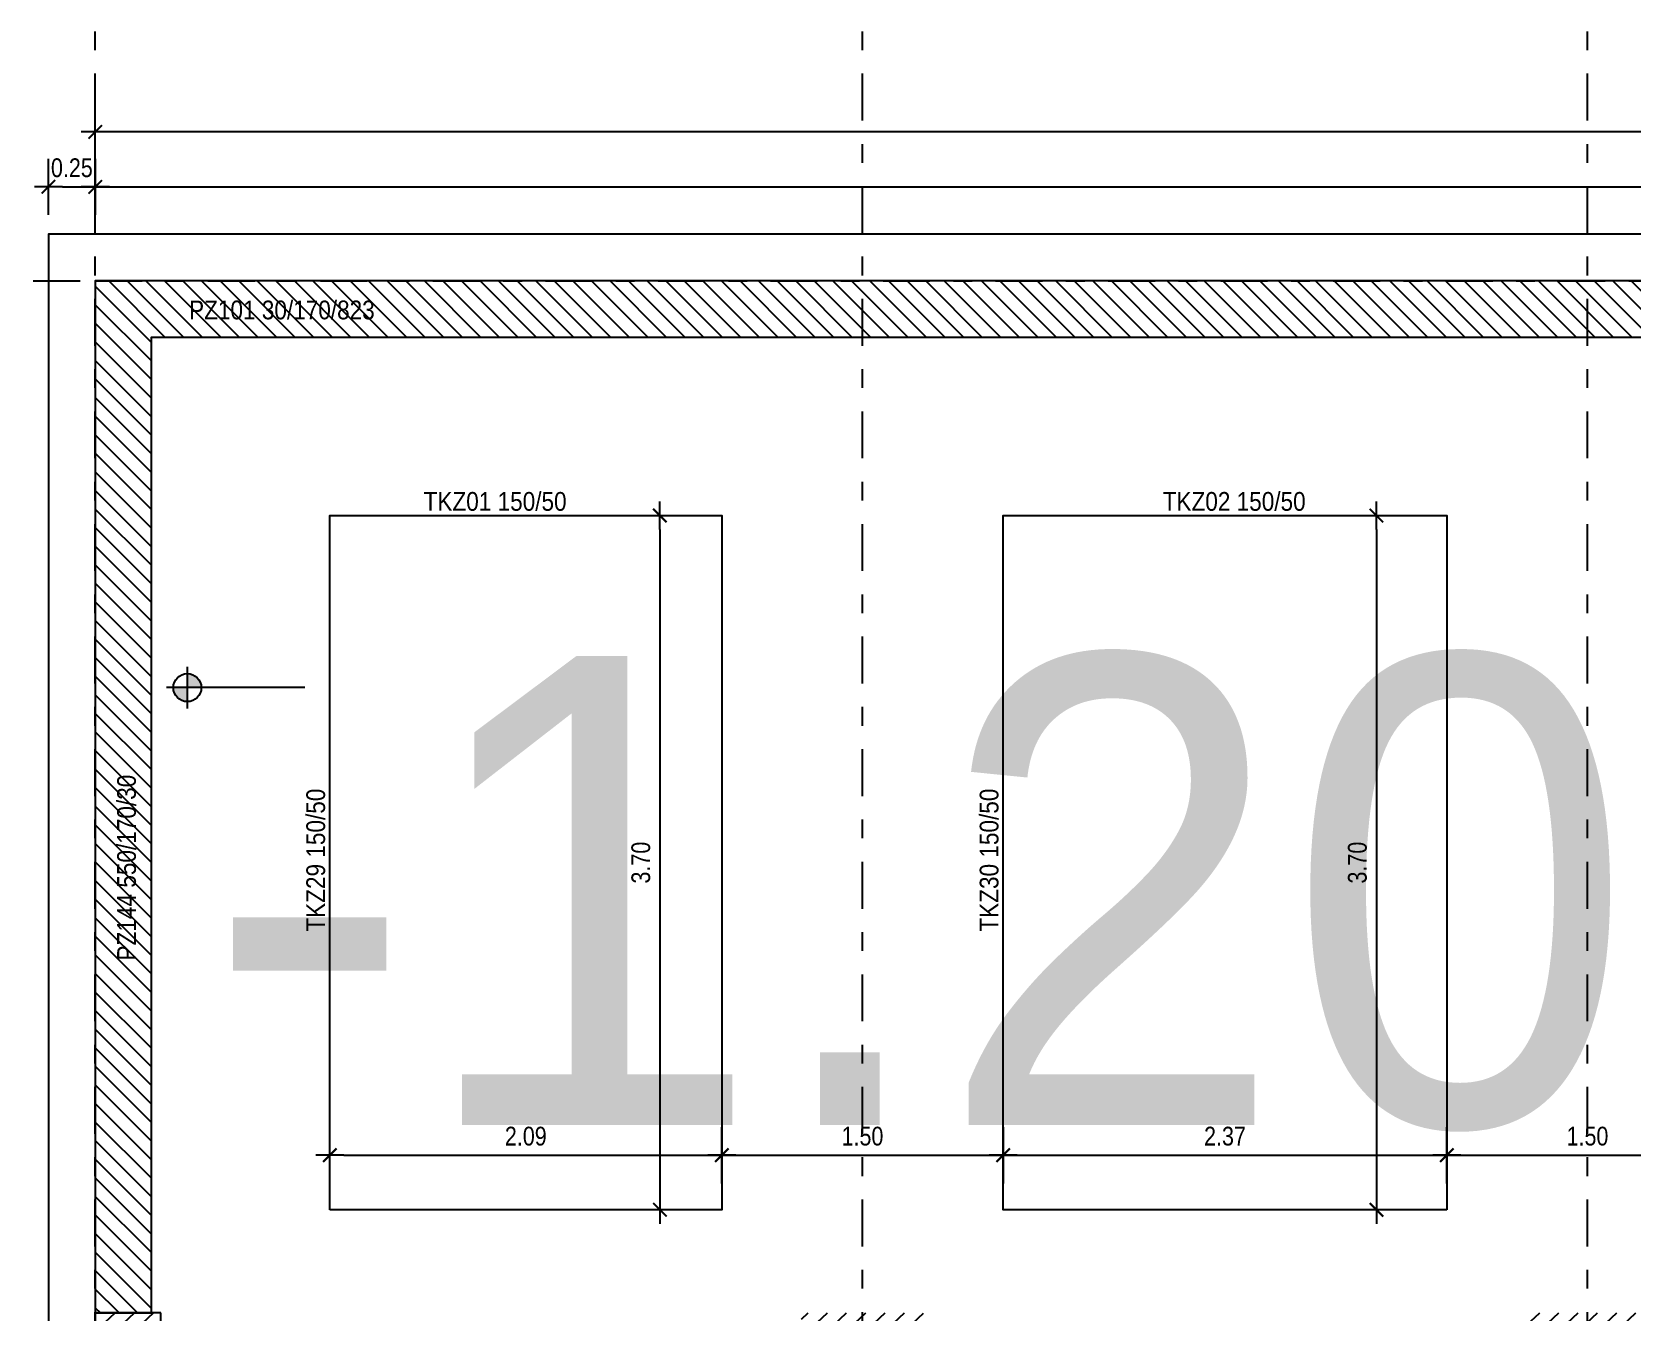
# Model space of a CAD drawing. Header units: metres. Extents: x 419734 to 420376, y 4564732 to 4565123.
# Drawn here: x 419813.39 to 419821.92, y 4565106.87 to 4565113.69 of the extents above; entities that cross this region are included whole.
import ezdxf
from ezdxf.enums import TextEntityAlignment as Align

# ---------------------------------------------------------------- set-up
doc = ezdxf.new("R2018")
doc.units = ezdxf.units.M
doc.linetypes.add('TRATTO-PUNTO', pattern=[1, 0.5, -0.25, 0, -0.25])
doc.layers.get('Defpoints').update_dxf_attribs({"color": 5})
for name, color, linetype in [('07-CARPENTERIA', 2, 'Continuous'), ('SW_ASSI', 7, 'TRATTO-PUNTO'), ('SW_DIM', 33, 'Continuous'), ('SW_MAGRONE', 2, 'Continuous'), ('SW_QUOTE', 1, 'Continuous'), ('SW_SEZIONI_CARPENTERIA', 4, 'Continuous'), ('SW_TRATTEGGIO_252', 252, 'Continuous'), ('SW_TXT_TESTI', 1, 'Continuous')]:
    doc.layers.add(name, color=color, linetype=linetype)
doc.styles.get("Standard").update_dxf_attribs({"font": 'arial.ttf'})
doc.styles.add('SWS', font='ARIALN.TTF')
doc.dimstyles.new('DIM-SW-50_m', dxfattribs={"dimtxt": 0.1, "dimasz": 0.075, "dimexe": 0.125, "dimexo": 0.125, "dimgap": 0.05, "dimtad": 1, "dimzin": 1, "dimdsep": 46, "dimtxsty": 'SWS', "dimblk1": 'D', "dimblk2": 'D', "dimsah": 1, "dimcen": 0.0075, "dimdle": 0.0625, "dimse1": 1, "dimse2": 1, "dimclrd": 256, "dimclre": 256, "dimclrt": 256, "dimazin": 0, "dimtfac": 0.75, "dimtmove": 1, "dimatfit": 3, "dimldrblk": 'D', "dimfxl": 0.125, "dimtvp": 1.5, "dimtolj": 1, "dimtzin": 0, "dimarcsym": 0})

# ---------------------------------------------------------------- blocks, each defined once
blk = doc.blocks.new('D')
for p, q in [((0, 2), (0, -2)), ((-1, 0), (1, 0))]:
    blk.add_line(p, q)
at = {"const_width": 0.141}
blk.add_lwpolyline([(0.48, 0.48), (-0.48, -0.48)], dxfattribs=at)
blk = doc.blocks.new('*D86')
at = {"layer": 'Defpoints', "color": 0, "ltscale": 0.5, "transparency": 16777216}
for p in [(419862.4541, 4565114.8365), (419813.4814, 4565112.6164), (419862.4541, 4565112.6164)]:
    blk.add_point(p, dxfattribs=at)
at = {"layer": 'SW_DIM', "lineweight": -2, "ltscale": 0.5, "transparency": 16777216}
blk.add_line((419813.5564, 4565114.8365), (419862.3791, 4565114.8365), dxfattribs=at)
at = {"layer": 'SW_DIM', "lineweight": -2, "ltscale": 0.5, "transparency": 16777216, "xscale": 0.075, "yscale": 0.075, "zscale": 0.075, "rotation": 180}
blk.add_blockref('D', (419813.4814, 4565114.8365), dxfattribs=at)
at = {"layer": 'SW_DIM', "lineweight": -2, "ltscale": 0.5, "transparency": 16777216, "xscale": 0.075, "yscale": 0.075, "zscale": 0.075}
blk.add_blockref('D', (419862.4541, 4565114.8365), dxfattribs=at)
at = {"layer": 'SW_DIM', "ltscale": 0.5, "transparency": 16777216, "insert": (419837.9677, 4565114.9376), "char_height": 0.1, "attachment_point": 5, "style": 'SWS'}
blk.add_mtext('\\A1;48.97', dxfattribs=at)
blk = doc.blocks.new('*D97')
at = {"layer": 'Defpoints', "color": 0, "ltscale": 0.5, "transparency": 16777216}
for p in [(419813.4814, 4565114.5406), (419813.7314, 4565114.5406), (419813.4814, 4565112.6164)]:
    blk.add_point(p, dxfattribs=at)
at = {"layer": 'SW_DIM', "lineweight": -2, "ltscale": 0.5, "transparency": 16777216}
blk.add_line((419813.6564, 4565114.5406), (419813.5564, 4565114.5406), dxfattribs=at)
at = {"layer": 'SW_DIM', "lineweight": -2, "ltscale": 0.5, "transparency": 16777216, "xscale": 0.075, "yscale": 0.075, "zscale": 0.075, "rotation": 180}
blk.add_blockref('D', (419813.4814, 4565114.5406), dxfattribs=at)
at = {"layer": 'SW_DIM', "lineweight": -2, "ltscale": 0.5, "transparency": 16777216, "xscale": 0.075, "yscale": 0.075, "zscale": 0.075}
blk.add_blockref('D', (419813.7314, 4565114.5406), dxfattribs=at)
at = {"layer": 'SW_DIM', "ltscale": 0.5, "transparency": 16777216, "insert": (419813.6064, 4565114.6417), "char_height": 0.1, "attachment_point": 5, "style": 'SWS'}
blk.add_mtext('\\A1;0.25', dxfattribs=at)
blk = doc.blocks.new('*D112')
at = {"layer": 'Defpoints', "color": 0, "ltscale": 0.5, "transparency": 16777216}
for p in [(419816.844, 4565111.1164), (419816.7413, 4565107.4164), (419816.844, 4565107.4164)]:
    blk.add_point(p, dxfattribs=at)
at = {"layer": 'SW_DIM', "lineweight": -2, "ltscale": 0.5, "transparency": 16777216}
blk.add_line((419816.7413, 4565111.0414), (419816.7413, 4565107.4914), dxfattribs=at)
at = {"layer": 'SW_DIM', "lineweight": -2, "ltscale": 0.5, "transparency": 16777216, "xscale": 0.075, "yscale": 0.075, "zscale": 0.075}
for p, rotation in [((419816.7413, 4565111.1164), 90), ((419816.7413, 4565107.4164), 270)]:
    blk.add_blockref('D', p, dxfattribs=dict(at, rotation=rotation))
at = {"layer": 'SW_DIM', "ltscale": 0.5, "transparency": 16777216, "insert": (419816.6402, 4565109.2664), "char_height": 0.1, "attachment_point": 5, "rotation": 90, "style": 'SWS'}
blk.add_mtext('\\A1;3.70', dxfattribs=at)
blk = doc.blocks.new('*D113')
at = {"layer": 'Defpoints', "color": 0, "ltscale": 0.5, "transparency": 16777216}
for p in [(419820.5802, 4565111.1164), (419820.5615, 4565107.4164), (419820.5802, 4565107.4164)]:
    blk.add_point(p, dxfattribs=at)
at = {"layer": 'SW_DIM', "lineweight": -2, "ltscale": 0.5, "transparency": 16777216}
blk.add_line((419820.5615, 4565111.0414), (419820.5615, 4565107.4914), dxfattribs=at)
at = {"layer": 'SW_DIM', "lineweight": -2, "ltscale": 0.5, "transparency": 16777216, "xscale": 0.075, "yscale": 0.075, "zscale": 0.075}
for p, rotation in [((419820.5615, 4565111.1164), 90), ((419820.5615, 4565107.4164), 270)]:
    blk.add_blockref('D', p, dxfattribs=dict(at, rotation=rotation))
at = {"layer": 'SW_DIM', "ltscale": 0.5, "transparency": 16777216, "insert": (419820.4604, 4565109.2664), "char_height": 0.1, "attachment_point": 5, "rotation": 90, "style": 'SWS'}
blk.add_mtext('\\A1;3.70', dxfattribs=at)
blk = doc.blocks.new('*D129')
at = {"layer": 'Defpoints', "color": 0, "ltscale": 0.5, "transparency": 16777216}
for p in [(419814.9814, 4565107.824), (419817.0715, 4565107.824), (419817.0715, 4565107.7071)]:
    blk.add_point(p, dxfattribs=at)
at = {"layer": 'SW_DIM', "lineweight": -2, "ltscale": 0.5, "transparency": 16777216}
blk.add_line((419815.0564, 4565107.7071), (419816.9965, 4565107.7071), dxfattribs=at)
at = {"layer": 'SW_DIM', "lineweight": -2, "ltscale": 0.5, "transparency": 16777216, "xscale": 0.075, "yscale": 0.075, "zscale": 0.075, "rotation": 180}
blk.add_blockref('D', (419814.9814, 4565107.7071), dxfattribs=at)
at = {"layer": 'SW_DIM', "lineweight": -2, "ltscale": 0.5, "transparency": 16777216, "xscale": 0.075, "yscale": 0.075, "zscale": 0.075}
blk.add_blockref('D', (419817.0715, 4565107.7071), dxfattribs=at)
at = {"layer": 'SW_DIM', "ltscale": 0.5, "transparency": 16777216, "insert": (419816.0265, 4565107.8082), "char_height": 0.1, "attachment_point": 5, "style": 'SWS'}
blk.add_mtext('\\A1;2.09', dxfattribs=at)
blk = doc.blocks.new('*D130')
at = {"layer": 'Defpoints', "color": 0, "ltscale": 0.5, "transparency": 16777216}
for p in [(419817.0715, 4565107.824), (419818.5715, 4565107.7071), (419818.5715, 4565107.7071)]:
    blk.add_point(p, dxfattribs=at)
at = {"layer": 'SW_DIM', "lineweight": -2, "ltscale": 0.5, "transparency": 16777216}
blk.add_line((419817.1465, 4565107.7071), (419818.4965, 4565107.7071), dxfattribs=at)
at = {"layer": 'SW_DIM', "lineweight": -2, "ltscale": 0.5, "transparency": 16777216, "xscale": 0.075, "yscale": 0.075, "zscale": 0.075, "rotation": 180}
blk.add_blockref('D', (419817.0715, 4565107.7071), dxfattribs=at)
at = {"layer": 'SW_DIM', "lineweight": -2, "ltscale": 0.5, "transparency": 16777216, "xscale": 0.075, "yscale": 0.075, "zscale": 0.075}
blk.add_blockref('D', (419818.5715, 4565107.7071), dxfattribs=at)
at = {"layer": 'SW_DIM', "ltscale": 0.5, "transparency": 16777216, "insert": (419817.8215, 4565107.8082), "char_height": 0.1, "attachment_point": 5, "style": 'SWS'}
blk.add_mtext('\\A1;1.50', dxfattribs=at)
blk = doc.blocks.new('*D131')
at = {"layer": 'Defpoints', "color": 0, "ltscale": 0.5, "transparency": 16777216}
for p in [(419818.5715, 4565107.7071), (419820.9367, 4565107.7071), (419820.9367, 4565107.7071)]:
    blk.add_point(p, dxfattribs=at)
at = {"layer": 'SW_DIM', "lineweight": -2, "ltscale": 0.5, "transparency": 16777216}
blk.add_line((419818.6465, 4565107.7071), (419820.8617, 4565107.7071), dxfattribs=at)
at = {"layer": 'SW_DIM', "lineweight": -2, "ltscale": 0.5, "transparency": 16777216, "xscale": 0.075, "yscale": 0.075, "zscale": 0.075, "rotation": 180}
blk.add_blockref('D', (419818.5715, 4565107.7071), dxfattribs=at)
at = {"layer": 'SW_DIM', "lineweight": -2, "ltscale": 0.5, "transparency": 16777216, "xscale": 0.075, "yscale": 0.075, "zscale": 0.075}
blk.add_blockref('D', (419820.9367, 4565107.7071), dxfattribs=at)
at = {"layer": 'SW_DIM', "ltscale": 0.5, "transparency": 16777216, "insert": (419819.7541, 4565107.8082), "char_height": 0.1, "attachment_point": 5, "style": 'SWS'}
blk.add_mtext('\\A1;2.37', dxfattribs=at)
blk = doc.blocks.new('*D132')
at = {"layer": 'Defpoints', "color": 0, "ltscale": 0.5, "transparency": 16777216}
for p in [(419820.9367, 4565107.7071), (419822.4367, 4565107.7071), (419822.4367, 4565107.7071)]:
    blk.add_point(p, dxfattribs=at)
at = {"layer": 'SW_DIM', "lineweight": -2, "ltscale": 0.5, "transparency": 16777216}
blk.add_line((419821.0117, 4565107.7071), (419822.3617, 4565107.7071), dxfattribs=at)
at = {"layer": 'SW_DIM', "lineweight": -2, "ltscale": 0.5, "transparency": 16777216, "xscale": 0.075, "yscale": 0.075, "zscale": 0.075, "rotation": 180}
blk.add_blockref('D', (419820.9367, 4565107.7071), dxfattribs=at)
at = {"layer": 'SW_DIM', "lineweight": -2, "ltscale": 0.5, "transparency": 16777216, "xscale": 0.075, "yscale": 0.075, "zscale": 0.075}
blk.add_blockref('D', (419822.4367, 4565107.7071), dxfattribs=at)
at = {"layer": 'SW_DIM', "ltscale": 0.5, "transparency": 16777216, "insert": (419821.6867, 4565107.8082), "char_height": 0.1, "attachment_point": 5, "style": 'SWS'}
blk.add_mtext('\\A1;1.50', dxfattribs=at)
blk = doc.blocks.new('*D177')
at = {"layer": 'Defpoints', "color": 0, "ltscale": 0.5, "transparency": 16777216}
for p in [(419813.7314, 4565112.8678), (419813.4814, 4565112.6164), (419813.7314, 4565112.3664)]:
    blk.add_point(p, dxfattribs=at)
at = {"layer": 'SW_DIM', "lineweight": -2, "ltscale": 0.5, "transparency": 16777216}
blk.add_line((419813.5564, 4565112.8678), (419813.6564, 4565112.8678), dxfattribs=at)
at = {"layer": 'SW_DIM', "lineweight": -2, "ltscale": 0.5, "transparency": 16777216, "xscale": 0.075, "yscale": 0.075, "zscale": 0.075, "rotation": 180}
blk.add_blockref('D', (419813.4814, 4565112.8678), dxfattribs=at)
at = {"layer": 'SW_DIM', "lineweight": -2, "ltscale": 0.5, "transparency": 16777216, "xscale": 0.075, "yscale": 0.075, "zscale": 0.075}
blk.add_blockref('D', (419813.7314, 4565112.8678), dxfattribs=at)
at = {"layer": 'SW_DIM', "ltscale": 0.5, "transparency": 16777216, "insert": (419813.6064, 4565112.9689), "char_height": 0.1, "attachment_point": 5, "style": 'SWS'}
blk.add_mtext('\\A1;0.25', dxfattribs=at)
blk = doc.blocks.new('*D178')
at = {"layer": 'Defpoints', "color": 0, "transparency": 16777216}
for p in [(419836.8591, 4565112.8678), (419813.7314, 4565112.3664), (419836.8591, 4565112.3664)]:
    blk.add_point(p, dxfattribs=at)
at = {"layer": 'SW_DIM', "lineweight": -2, "transparency": 16777216}
blk.add_line((419813.8064, 4565112.8678), (419836.7841, 4565112.8678), dxfattribs=at)
at = {"layer": 'SW_DIM', "lineweight": -2, "transparency": 16777216, "xscale": 0.075, "yscale": 0.075, "zscale": 0.075, "rotation": 180}
blk.add_blockref('D', (419813.7314, 4565112.8678), dxfattribs=at)
at = {"layer": 'SW_DIM', "lineweight": -2, "transparency": 16777216, "xscale": 0.075, "yscale": 0.075, "zscale": 0.075}
blk.add_blockref('D', (419836.8591, 4565112.8678), dxfattribs=at)
at = {"layer": 'SW_DIM', "transparency": 16777216, "insert": (419825.2952, 4565112.9689), "char_height": 0.1, "attachment_point": 5, "style": 'SWS'}
blk.add_mtext('\\A1;23.13', dxfattribs=at)
blk = doc.blocks.new('*D182')
at = {"layer": 'Defpoints', "color": 0, "ltscale": 0.5, "transparency": 16777216}
for p in [(419813.7314, 4565113.1607), (419813.7314, 4565112.3664), (419862.2041, 4565112.3664)]:
    blk.add_point(p, dxfattribs=at)
at = {"layer": 'SW_DIM', "lineweight": -2, "ltscale": 0.5, "transparency": 16777216}
blk.add_line((419862.1291, 4565113.1607), (419813.8064, 4565113.1607), dxfattribs=at)
at = {"layer": 'SW_DIM', "lineweight": -2, "ltscale": 0.5, "transparency": 16777216, "xscale": 0.075, "yscale": 0.075, "zscale": 0.075, "rotation": 180}
blk.add_blockref('D', (419813.7314, 4565113.1607), dxfattribs=at)
at = {"layer": 'SW_DIM', "lineweight": -2, "ltscale": 0.5, "transparency": 16777216, "xscale": 0.075, "yscale": 0.075, "zscale": 0.075}
blk.add_blockref('D', (419862.2041, 4565113.1607), dxfattribs=at)
at = {"layer": 'SW_DIM', "ltscale": 0.5, "transparency": 16777216, "insert": (419837.9677, 4565113.2617), "char_height": 0.1, "attachment_point": 5, "style": 'SWS'}
blk.add_mtext('\\A1;48.47', dxfattribs=at)
blk = doc.blocks.new('*U189')
h = blk.add_hatch(color=256)
h.dxf.hatch_style = 1
h.paths.add_polyline_path([(0, 0), (-0.00149, 0, 0.198912), (-0.00105, -0.00105, 0.198912), (0, -0.00149)])
h.paths.add_polyline_path([(0.00149, 0, 0.198912), (0.00105, 0.00105, 0.198912), (0, 0.00149), (0, 0)])
for p, q in [((0, 0.00223), (0, -0.00223)), ((0.01253, 0), (-0.00223, 0))]:
    blk.add_line(p, q)
blk.add_circle((0, 0), 0.00149)
at = {"color": 2, "lineweight": 30, "flags": 104}
blk.add_attdef('TRAC', text='', height=0.0025, dxfattribs=at).set_placement((0.00191, 0.00337), align=Align.TOP_LEFT)

msp = doc.modelspace()

# ---------------------------------------------------------------- hatches: boundary and pattern name
at = {"layer": 'SW_TRATTEGGIO_252'}
h = msp.add_hatch(dxfattribs=at)
h.set_pattern_fill('_USER', color=256, scale=0.07, angle=223, pattern_type=0)
h.set_pattern_definition([(223, (419785.906126, 4565145.043914), (0.047739885, -0.05119476), [])])
h.paths.add_polyline_path([(419818.14652, 4565106.86639), (419817.49652, 4565106.86639), (419817.49652, 4565106.21639), (419818.14652, 4565106.21639)])
h.paths.add_polyline_path([(419822.01165, 4565106.86639), (419821.36165, 4565106.86639), (419821.36165, 4565106.21639), (419822.01165, 4565106.21639)])
h.paths.add_polyline_path([(419829.42907, 4565106.86639), (419828.77907, 4565106.86639), (419828.77907, 4565106.21639), (419829.42907, 4565106.21639)])
h.paths.add_polyline_path([(419836.85911, 4565106.86639), (419836.50911, 4565106.86639), (419836.50911, 4565106.21639), (419836.85911, 4565106.21639)])
h.paths.add_polyline_path([(419837.24911, 4565106.86639), (419836.89911, 4565106.86639), (419836.89911, 4565106.21639), (419837.24911, 4565106.21639)])
h.paths.add_polyline_path([(419837.24911, 4565112.36639), (419836.89911, 4565112.36639), (419836.89911, 4565111.71639), (419837.24911, 4565111.71639)])
h.paths.add_polyline_path([(419836.85911, 4565112.36639), (419836.50911, 4565112.36639), (419836.50911, 4565111.71639), (419836.85911, 4565111.71639)])
h.paths.add_polyline_path([(419837.24911, 4565099.86639), (419836.89911, 4565099.86639), (419836.89911, 4565099.21639), (419837.24911, 4565099.21639)])
h.paths.add_polyline_path([(419836.85911, 4565099.86639), (419836.50911, 4565099.86639), (419836.50911, 4565099.21639), (419836.85911, 4565099.21639)])
h.paths.add_polyline_path([(419843.32911, 4565099.56639), (419842.67911, 4565099.56639), (419842.67911, 4565099.21639), (419843.32911, 4565099.21639)])
h.paths.add_polyline_path([(419822.01165, 4565099.56639), (419821.36165, 4565099.56639), (419821.36165, 4565099.21639), (419822.01165, 4565099.21639)])
h.paths.add_polyline_path([(419814.08139, 4565106.86639), (419813.73139, 4565106.86639), (419813.73139, 4565106.21639), (419814.08139, 4565106.21639)])
h = msp.add_hatch(dxfattribs=at)
h.set_pattern_fill('_USER', color=256, scale=0.07, angle=135, pattern_type=0)
h.set_pattern_definition([(135, (419777.502614, 4565086.29963), (-0.049497475, -0.049497475), [])])
h.paths.add_polyline_path([(419836.50911, 4565112.36639), (419829.37928, 4565112.36639), (419821.96186, 4565112.36639), (419813.73139, 4565112.36639), (419813.73139, 4565106.86639), (419814.03139, 4565106.86639), (419814.03139, 4565112.06639), (419821.96186, 4565112.06639), (419829.37928, 4565112.06639), (419836.50911, 4565112.06639)])

# ---------------------------------------------------------------- linework, layer by layer
at = {"layer": '07-CARPENTERIA', "color": 1, "linetype": 'ByBlock'}
msp.add_lwpolyline([(419836.85911, 4565107.41696), (419836.85911, 4565112.61639), (419813.48139, 4565112.61639), (419813.48139, 4565098.96639), (419836.85911, 4565098.96639), (419836.85911, 4565106.21639)], dxfattribs=at)
msp.add_lwpolyline([(419836.85911, 4565112.61639), (419813.48139, 4565112.61639), (419813.48139, 4565098.96639), (419836.85911, 4565098.96639)], close=True, dxfattribs=at)
at = {"layer": 'SW_ASSI', "ltscale": 0.5}
for points in [[(419813.73139, 4565096.42102), (419813.73139, 4565115.48197)], [(419817.82152, 4565096.42102), (419817.82152, 4565115.48197)], [(419821.68665, 4565096.42102), (419821.68665, 4565115.48197)], [(419811.60012, 4565112.36639), (419813.73139, 4565112.36639), (419835.73139, 4565112.36639), (419864.55674, 4565112.36639)]]:
    msp.add_lwpolyline(points, dxfattribs=at)
at = {"layer": 'SW_MAGRONE'}
msp.add_lwpolyline([(419836.50911, 4565112.36639), (419829.37928, 4565112.36639), (419821.96186, 4565112.36639), (419813.73139, 4565112.36639), (419813.73139, 4565106.86639), (419814.03139, 4565106.86639), (419814.03139, 4565112.06639), (419821.96186, 4565112.06639), (419829.37928, 4565112.06639), (419836.50911, 4565112.06639)], close=True, dxfattribs=at)
at = {"layer": 'SW_SEZIONI_CARPENTERIA'}
for points in [[(419814.98139, 4565107.41639), (419814.98139, 4565111.11639), (419817.07152, 4565111.11639), (419817.07152, 4565107.41639)], [(419820.93665, 4565107.41639), (419818.57152, 4565107.41639), (419818.57152, 4565111.11639), (419820.93665, 4565111.11639)], [(419814.08139, 4565106.86639), (419813.73139, 4565106.86639), (419813.73139, 4565106.21639), (419814.08139, 4565106.21639)]]:
    msp.add_lwpolyline(points, close=True, dxfattribs=at)

# ---------------------------------------------------------------- block references
at = {"layer": 'SW_QUOTE', "ltscale": 0.5}
ref = msp.add_blockref('*U189', (419814.22201, 4565110.19893), dxfattribs=dict(at, xscale=50, yscale=50, zscale=50))
lines = msp.add_mtext('-1.20', dxfattribs={"layer": '0', "color": 2, "insert": (419814.31775, 4565110.36749), "char_height": 2.5, "attachment_point": 1})
ref.add_attrib('TRAC', '', (419814.31775, 4565110.36749), dxfattribs={"flags": 104}).embed_mtext(lines)

# ---------------------------------------------------------------- texts
at = {"layer": 'SW_TXT_TESTI', "color": 2, "style": 'SWS', "width": 1.05}
for s, p in [('PZ101 30/170/823', (419814.23139, 4565112.1617)), ('TKZ01 150/50', (419815.48176, 4565111.14139)), ('TKZ02 150/50', (419819.422, 4565111.14139))]:
    msp.add_text(s, height=0.1, dxfattribs=at).set_placement(p)
for s, p in [('PZ144 550/170/30', (419813.94788, 4565108.74506)), ('TKZ29 150/50', (419814.95639, 4565108.89859)), ('TKZ30 150/50', (419818.54652, 4565108.89859))]:
    msp.add_text(s, height=0.1, rotation=90, dxfattribs=at).set_placement(p)

# ---------------------------------------------------------------- dimensions: what is measured, and where the dimension line sits
at = {"layer": 'SW_DIM', "ltscale": 0.5}
for base, p1, p2, picture, middle in [((419862.45411, 4565114.83652), (419813.48139, 4565112.61639), (419862.45411, 4565112.61639), '*D86', (419837.96775, 4565114.93757)), ((419813.73139, 4565113.16069), (419862.20411, 4565112.36639), (419813.73139, 4565112.36639), '*D182', (419837.96775, 4565113.26175)), ((419817.07152, 4565107.7071), (419814.98139, 4565107.82401), (419817.07152, 4565107.82401), '*D129', (419816.02645, 4565107.80816)), ((419818.57152, 4565107.7071), (419817.07152, 4565107.82401), (419818.57152, 4565107.7071), '*D130', (419817.82152, 4565107.80816)), ((419820.93665, 4565107.7071), (419818.57152, 4565107.7071), (419820.93665, 4565107.7071), '*D131', (419819.75408, 4565107.80816)), ((419822.43665, 4565107.7071), (419820.93665, 4565107.7071), (419822.43665, 4565107.7071), '*D132', (419821.68665, 4565107.80816))]:
    dim = msp.add_linear_dim(base=base, p1=p1, p2=p2, dimstyle='DIM-SW-50_m', dxfattribs=at)
    dim.commit()
    dim.dimension.update_dxf_attribs({"geometry": picture, "text_midpoint": middle})
for base, p1, p2, picture, middle in [((419813.48139, 4565114.54063), (419813.73139, 4565114.54063), (419813.48139, 4565112.61639), '*D97', (419813.60639, 4565114.54063)), ((419813.73139, 4565112.86781), (419813.48139, 4565112.61639), (419813.73139, 4565112.36639), '*D177', (419813.60639, 4565112.86781))]:
    dim = msp.add_linear_dim(base=base, p1=p1, p2=p2, dimstyle='DIM-SW-50_m', dxfattribs=at)
    dim.commit()
    dim.dimension.update_dxf_attribs({"geometry": picture, "text_midpoint": middle, "dimtype": 160})
at = {"layer": 'SW_DIM'}
dim = msp.add_linear_dim(base=(419836.85911, 4565112.86781), p1=(419813.73139, 4565112.36639), p2=(419836.85911, 4565112.36639), dimstyle='DIM-SW-50_m', dxfattribs=at)
dim.commit()
dim.dimension.update_dxf_attribs({"geometry": '*D178', "text_midpoint": (419825.29525, 4565112.96886)})
at = {"layer": 'SW_DIM', "ltscale": 0.5}
for base, p1, p2, picture, middle in [((419816.74126, 4565107.41639), (419816.84401, 4565111.11639), (419816.84401, 4565107.41639), '*D112', (419816.64021, 4565109.26639)), ((419820.56148, 4565107.41639), (419820.58016, 4565111.11639), (419820.58016, 4565107.41639), '*D113', (419820.46042, 4565109.26639))]:
    dim = msp.add_linear_dim(base=base, p1=p1, p2=p2, angle=90, dimstyle='DIM-SW-50_m', dxfattribs=at)
    dim.commit()
    dim.dimension.update_dxf_attribs({"geometry": picture, "text_midpoint": middle})

doc.saveas('drawing.dxf')
